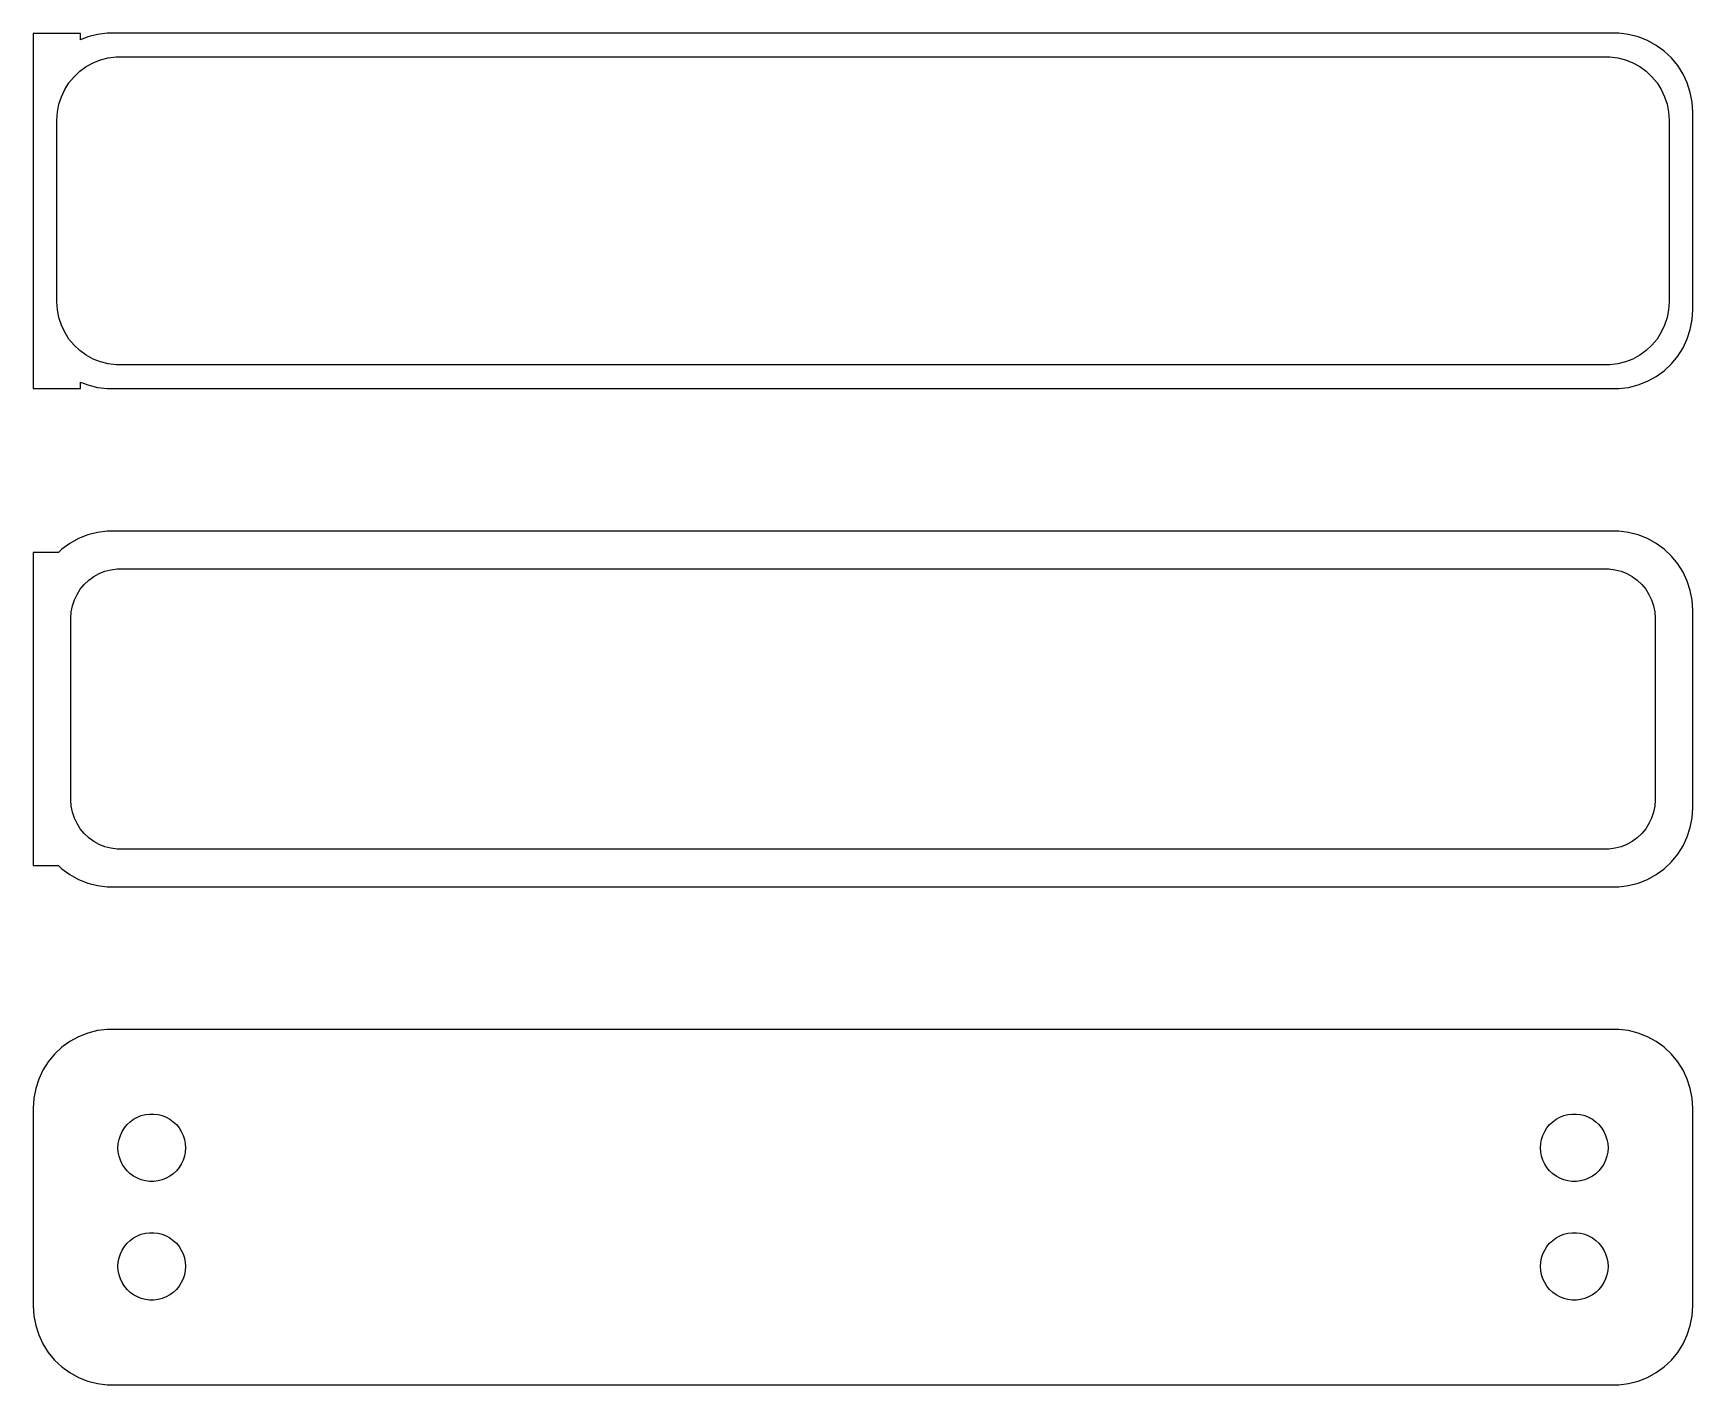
# Model space of a CAD drawing. Header units: metres. Extents: x -52 to 52, y 83 to 169.
import ezdxf

# ---------------------------------------------------------------- set-up
doc = ezdxf.new("R2010")
doc.units = ezdxf.units.M

msp = doc.modelspace()

# ---------------------------------------------------------------- linework, layer by layer
for p, q in [((-49.5, 168.729), (-52.5, 168.729)), ((-52.5, 168.729), (-52.5, 146.271)), ((-49.5, 168.325), (-49.5, 168.729)), ((-49.0451, 168.505), (-49.5, 168.325)), ((-48.4369, 168.661), (-49.0451, 168.505)), ((-47.8139, 168.74), (-48.4369, 168.661)), ((47.8139, 168.74), (-47.8139, 168.74)), ((48.4369, 168.661), (47.8139, 168.74)), ((49.0451, 168.505), (48.4369, 168.661)), ((49.6289, 168.274), (49.0451, 168.505)), ((50.1791, 167.972), (49.6289, 168.274)), ((-48.7031, 166.869), (-48.2361, 167.054)), ((-48.2361, 167.054), (-47.7495, 167.179)), ((-47.7495, 167.179), (-47.2512, 167.242)), ((-47.2512, 167.242), (47.2512, 167.242)), ((47.2512, 167.242), (47.7495, 167.179)), ((47.7495, 167.179), (48.2361, 167.054)), ((48.2361, 167.054), (48.7031, 166.869)), ((50.6871, 167.603), (50.1791, 167.972)), ((51.1448, 167.173), (50.6871, 167.603)), ((51.5451, 166.689), (51.1448, 167.173)), ((-50.2361, 165.601), (-49.9159, 165.988)), ((-49.9159, 165.988), (-49.5497, 166.332)), ((-49.5497, 166.332), (-49.1433, 166.627)), ((-49.1433, 166.627), (-48.7031, 166.869)), ((48.7031, 166.869), (49.1433, 166.627)), ((49.1433, 166.627), (49.5497, 166.332)), ((49.5497, 166.332), (49.9159, 165.988)), ((49.9159, 165.988), (50.2361, 165.601)), ((51.8815, 166.159), (51.5451, 166.689)), ((52.1489, 165.591), (51.8815, 166.159)), ((-50.7191, 164.722), (-50.5052, 165.177)), ((-50.5052, 165.177), (-50.2361, 165.601)), ((50.2361, 165.601), (50.5052, 165.177)), ((50.5052, 165.177), (50.7191, 164.722)), ((52.3429, 164.993), (52.1489, 165.591)), ((52.4606, 164.377), (52.3429, 164.993)), ((-50.9685, 163.751), (-50.8743, 164.245)), ((-50.8743, 164.245), (-50.7191, 164.722)), ((50.7191, 164.722), (50.8743, 164.245)), ((50.8743, 164.245), (50.9685, 163.751)), ((52.5, 163.75), (52.4606, 164.377)), ((-51, 163.25), (-50.9685, 163.751)), ((-51, 151.75), (-51, 163.25)), ((50.9685, 163.751), (51, 163.25)), ((51, 163.25), (51, 151.75)), ((52.5, 151.25), (52.5, 163.75)), ((-50.9685, 151.249), (-51, 151.75)), ((-50.8743, 150.755), (-50.9685, 151.249)), ((50.9685, 151.249), (50.8743, 150.755)), ((51, 151.75), (50.9685, 151.249)), ((52.4606, 150.623), (52.5, 151.25)), ((-50.7191, 150.278), (-50.8743, 150.755)), ((-50.5052, 149.823), (-50.7191, 150.278)), ((50.7191, 150.278), (50.5052, 149.823)), ((50.8743, 150.755), (50.7191, 150.278)), ((52.3429, 150.007), (52.4606, 150.623)), ((-50.2361, 149.399), (-50.5052, 149.823)), ((-49.9159, 149.012), (-50.2361, 149.399)), ((50.2361, 149.399), (49.9159, 149.012)), ((50.5052, 149.823), (50.2361, 149.399)), ((51.8815, 148.841), (52.1489, 149.409)), ((52.1489, 149.409), (52.3429, 150.007)), ((-49.5497, 148.668), (-49.9159, 149.012)), ((-49.1433, 148.373), (-49.5497, 148.668)), ((-48.7031, 148.131), (-49.1433, 148.373)), ((-48.2361, 147.946), (-48.7031, 148.131)), ((48.7031, 148.131), (48.2361, 147.946)), ((49.1433, 148.373), (48.7031, 148.131)), ((49.5497, 148.668), (49.1433, 148.373)), ((49.9159, 149.012), (49.5497, 148.668)), ((51.1448, 147.827), (51.5451, 148.311)), ((51.5451, 148.311), (51.8815, 148.841)), ((-47.7495, 147.821), (-48.2361, 147.946)), ((-47.2512, 147.758), (-47.7495, 147.821)), ((47.2512, 147.758), (-47.2512, 147.758)), ((47.7495, 147.821), (47.2512, 147.758)), ((48.2361, 147.946), (47.7495, 147.821)), ((49.6289, 146.726), (50.1791, 147.028)), ((50.1791, 147.028), (50.6871, 147.397)), ((50.6871, 147.397), (51.1448, 147.827)), ((-52.5, 146.271), (-49.5, 146.271)), ((-49.5, 146.271), (-49.5, 146.675)), ((-49.5, 146.675), (-49.0451, 146.495)), ((-49.0451, 146.495), (-48.4369, 146.339)), ((-48.4369, 146.339), (-47.8139, 146.26)), ((-47.8139, 146.26), (47.8139, 146.26)), ((47.8139, 146.26), (48.4369, 146.339)), ((48.4369, 146.339), (49.0451, 146.495)), ((49.0451, 146.495), (49.6289, 146.726)), ((-49.6289, 136.774), (-50.1791, 136.472)), ((-49.0451, 137.005), (-49.6289, 136.774)), ((-48.4369, 137.161), (-49.0451, 137.005)), ((-47.8139, 137.24), (-48.4369, 137.161)), ((47.8139, 137.24), (-47.8139, 137.24)), ((48.4369, 137.161), (47.8139, 137.24)), ((49.0451, 137.005), (48.4369, 137.161)), ((49.6289, 136.774), (49.0451, 137.005)), ((50.1791, 136.472), (49.6289, 136.774)), ((-50.9, 135.903), (-52.5, 135.903)), ((-52.5, 135.903), (-52.5, 116.097)), ((-50.6871, 136.103), (-50.9, 135.903)), ((-50.1791, 136.472), (-50.6871, 136.103)), ((50.6871, 136.103), (50.1791, 136.472)), ((51.1448, 135.673), (50.6871, 136.103)), ((51.5451, 135.189), (51.1448, 135.673)), ((-48.668, 134.378), (-48.3254, 134.567)), ((-48.3254, 134.567), (-47.9619, 134.711)), ((-47.9619, 134.711), (-47.5833, 134.808)), ((-47.5833, 134.808), (-47.1954, 134.857)), ((-47.1954, 134.857), (47.1954, 134.857)), ((47.1954, 134.857), (47.5833, 134.808)), ((47.5833, 134.808), (47.9619, 134.711)), ((47.9619, 134.711), (48.3254, 134.567)), ((48.3254, 134.567), (48.668, 134.378)), ((51.8815, 134.659), (51.5451, 135.189)), ((52.1489, 134.091), (51.8815, 134.659)), ((-49.7279, 133.25), (-49.5184, 133.58)), ((-49.5184, 133.58), (-49.2692, 133.881)), ((-49.2692, 133.881), (-48.9842, 134.149)), ((-48.9842, 134.149), (-48.668, 134.378)), ((48.668, 134.378), (48.9842, 134.149)), ((48.9842, 134.149), (49.2692, 133.881)), ((49.2692, 133.881), (49.5184, 133.58)), ((49.5184, 133.58), (49.7279, 133.25)), ((52.3429, 133.493), (52.1489, 134.091)), ((52.4606, 132.877), (52.3429, 133.493)), ((-50.0884, 132.14), (-50.0151, 132.524)), ((-50.0151, 132.524), (-49.8943, 132.896)), ((-49.8943, 132.896), (-49.7279, 133.25)), ((49.7279, 133.25), (49.8943, 132.896)), ((49.8943, 132.896), (50.0151, 132.524)), ((50.0151, 132.524), (50.0884, 132.14)), ((52.5, 132.25), (52.4606, 132.877)), ((-50.1129, 131.75), (-50.0884, 132.14)), ((-50.1129, 120.25), (-50.1129, 131.75)), ((50.0884, 132.14), (50.1129, 131.75)), ((50.1129, 131.75), (50.1129, 120.25)), ((52.5, 119.75), (52.5, 132.25)), ((-50.0884, 119.86), (-50.1129, 120.25)), ((-50.0151, 119.476), (-50.0884, 119.86)), ((50.0884, 119.86), (50.0151, 119.476)), ((50.1129, 120.25), (50.0884, 119.86)), ((52.4606, 119.123), (52.5, 119.75)), ((-49.8943, 119.104), (-50.0151, 119.476)), ((-49.7279, 118.75), (-49.8943, 119.104)), ((-49.5184, 118.42), (-49.7279, 118.75)), ((49.7279, 118.75), (49.5184, 118.42)), ((49.8943, 119.104), (49.7279, 118.75)), ((50.0151, 119.476), (49.8943, 119.104)), ((52.3429, 118.507), (52.4606, 119.123)), ((-49.2692, 118.119), (-49.5184, 118.42)), ((-48.9842, 117.851), (-49.2692, 118.119)), ((-48.668, 117.622), (-48.9842, 117.851)), ((-48.3254, 117.433), (-48.668, 117.622)), ((48.668, 117.622), (48.3254, 117.433)), ((48.9842, 117.851), (48.668, 117.622)), ((49.2692, 118.119), (48.9842, 117.851)), ((49.5184, 118.42), (49.2692, 118.119)), ((51.8815, 117.341), (52.1489, 117.909)), ((52.1489, 117.909), (52.3429, 118.507)), ((-47.9619, 117.289), (-48.3254, 117.433)), ((-47.5833, 117.192), (-47.9619, 117.289)), ((-47.1954, 117.143), (-47.5833, 117.192)), ((47.1954, 117.143), (-47.1954, 117.143)), ((47.5833, 117.192), (47.1954, 117.143)), ((47.9619, 117.289), (47.5833, 117.192)), ((48.3254, 117.433), (47.9619, 117.289)), ((51.1448, 116.327), (51.5451, 116.811)), ((51.5451, 116.811), (51.8815, 117.341)), ((-52.5, 116.097), (-50.9, 116.097)), ((-50.9, 116.097), (-50.6871, 115.897)), ((-50.6871, 115.897), (-50.1791, 115.528)), ((-50.1791, 115.528), (-49.6289, 115.226)), ((49.6289, 115.226), (50.1791, 115.528)), ((50.1791, 115.528), (50.6871, 115.897)), ((50.6871, 115.897), (51.1448, 116.327)), ((-49.6289, 115.226), (-49.0451, 114.995)), ((-49.0451, 114.995), (-48.4369, 114.839)), ((-48.4369, 114.839), (-47.8139, 114.76)), ((-47.8139, 114.76), (47.8139, 114.76)), ((47.8139, 114.76), (48.4369, 114.839)), ((48.4369, 114.839), (49.0451, 114.995)), ((49.0451, 114.995), (49.6289, 115.226)), ((-49.6289, 105.274), (-50.1791, 104.972)), ((-49.0451, 105.505), (-49.6289, 105.274)), ((-48.4369, 105.661), (-49.0451, 105.505)), ((-47.8139, 105.74), (-48.4369, 105.661)), ((47.8139, 105.74), (-47.8139, 105.74)), ((48.4369, 105.661), (47.8139, 105.74)), ((49.0451, 105.505), (48.4369, 105.661)), ((49.6289, 105.274), (49.0451, 105.505)), ((50.1791, 104.972), (49.6289, 105.274)), ((-51.1448, 104.173), (-51.5451, 103.689)), ((-50.6871, 104.603), (-51.1448, 104.173)), ((-50.1791, 104.972), (-50.6871, 104.603)), ((50.6871, 104.603), (50.1791, 104.972)), ((51.1448, 104.173), (50.6871, 104.603)), ((51.5451, 103.689), (51.1448, 104.173)), ((-51.8815, 103.159), (-52.1489, 102.591)), ((-51.5451, 103.689), (-51.8815, 103.159)), ((51.8815, 103.159), (51.5451, 103.689)), ((52.1489, 102.591), (51.8815, 103.159)), ((-52.3429, 101.993), (-52.4606, 101.377)), ((-52.1489, 102.591), (-52.3429, 101.993)), ((52.3429, 101.993), (52.1489, 102.591)), ((52.4606, 101.377), (52.3429, 101.993)), ((-52.4606, 101.377), (-52.5, 100.75)), ((52.5, 100.75), (52.4606, 101.377)), ((-52.5, 100.75), (-52.5, 88.25)), ((-46.5565, 99.7117), (-46.3611, 99.8953)), ((-46.3611, 99.8953), (-46.1441, 100.053)), ((-46.1441, 100.053), (-45.9092, 100.182)), ((-45.9092, 100.182), (-45.6598, 100.281)), ((-45.6598, 100.281), (-45.4001, 100.347)), ((-45.4001, 100.347), (-45.1341, 100.381)), ((-45.1341, 100.381), (-44.8659, 100.381)), ((-44.8659, 100.381), (-44.5999, 100.347)), ((-44.5999, 100.347), (-44.3401, 100.281)), ((-44.3401, 100.281), (-44.0908, 100.182)), ((-44.0908, 100.182), (-43.8559, 100.053)), ((-43.8559, 100.053), (-43.6389, 99.8953)), ((-43.6389, 99.8953), (-43.4434, 99.7117)), ((43.4434, 99.7117), (43.6389, 99.8953)), ((43.6389, 99.8953), (43.8559, 100.053)), ((43.8559, 100.053), (44.0908, 100.182)), ((44.0908, 100.182), (44.3401, 100.281)), ((44.3401, 100.281), (44.5999, 100.347)), ((44.5999, 100.347), (44.8659, 100.381)), ((44.8659, 100.381), (45.1341, 100.381)), ((45.1341, 100.381), (45.4001, 100.347)), ((45.4001, 100.347), (45.6598, 100.281)), ((45.6598, 100.281), (45.9092, 100.182)), ((45.9092, 100.182), (46.1441, 100.053)), ((46.1441, 100.053), (46.3611, 99.8953)), ((46.3611, 99.8953), (46.5565, 99.7117)), ((52.5, 88.25), (52.5, 100.75)), ((-47.1185, 98.5176), (-47.0682, 98.781)), ((-47.0682, 98.781), (-46.9853, 99.036)), ((-46.9853, 99.036), (-46.8712, 99.2787)), ((-46.8712, 99.2787), (-46.7275, 99.5051)), ((-46.7275, 99.5051), (-46.5565, 99.7117)), ((-43.4434, 99.7117), (-43.2725, 99.5051)), ((-43.2725, 99.5051), (-43.1288, 99.2787)), ((-43.1288, 99.2787), (-43.0146, 99.036)), ((-43.0146, 99.036), (-42.9318, 98.781)), ((-42.9318, 98.781), (-42.8815, 98.5176)), ((42.8815, 98.5176), (42.9318, 98.781)), ((42.9318, 98.781), (43.0146, 99.036)), ((43.0146, 99.036), (43.1288, 99.2787)), ((43.1288, 99.2787), (43.2725, 99.5051)), ((43.2725, 99.5051), (43.4434, 99.7117)), ((46.5565, 99.7117), (46.7275, 99.5051)), ((46.7275, 99.5051), (46.8712, 99.2787)), ((46.8712, 99.2787), (46.9853, 99.036)), ((46.9853, 99.036), (47.0682, 98.781)), ((47.0682, 98.781), (47.1185, 98.5176)), ((-47.1353, 98.25), (-47.1185, 98.5176)), ((-47.1185, 97.9824), (-47.1353, 98.25)), ((-47.0682, 97.719), (-47.1185, 97.9824)), ((-46.9853, 97.4639), (-47.0682, 97.719)), ((-42.9318, 97.719), (-43.0146, 97.4639)), ((-42.8815, 97.9824), (-42.9318, 97.719)), ((-42.8815, 98.5176), (-42.8647, 98.25)), ((-42.8647, 98.25), (-42.8815, 97.9824)), ((42.8647, 98.25), (42.8815, 98.5176)), ((42.8815, 97.9824), (42.8647, 98.25)), ((42.9318, 97.719), (42.8815, 97.9824)), ((43.0146, 97.4639), (42.9318, 97.719)), ((47.0682, 97.719), (46.9853, 97.4639)), ((47.1185, 97.9824), (47.0682, 97.719)), ((47.1185, 98.5176), (47.1353, 98.25)), ((47.1353, 98.25), (47.1185, 97.9824)), ((-46.8712, 97.2213), (-46.9853, 97.4639)), ((-46.7275, 96.9949), (-46.8712, 97.2213)), ((-46.5565, 96.7883), (-46.7275, 96.9949)), ((-46.3611, 96.6047), (-46.5565, 96.7883)), ((-46.1441, 96.4471), (-46.3611, 96.6047)), ((-43.6389, 96.6047), (-43.8559, 96.4471)), ((-43.4434, 96.7883), (-43.6389, 96.6047)), ((-43.2725, 96.9949), (-43.4434, 96.7883)), ((-43.1288, 97.2213), (-43.2725, 96.9949)), ((-43.0146, 97.4639), (-43.1288, 97.2213)), ((43.1288, 97.2213), (43.0146, 97.4639)), ((43.2725, 96.9949), (43.1288, 97.2213)), ((43.4434, 96.7883), (43.2725, 96.9949)), ((43.6389, 96.6047), (43.4434, 96.7883)), ((43.8559, 96.4471), (43.6389, 96.6047)), ((46.3611, 96.6047), (46.1441, 96.4471)), ((46.5565, 96.7883), (46.3611, 96.6047)), ((46.7275, 96.9949), (46.5565, 96.7883)), ((46.8712, 97.2213), (46.7275, 96.9949)), ((46.9853, 97.4639), (46.8712, 97.2213)), ((-45.9092, 96.3179), (-46.1441, 96.4471)), ((-45.6598, 96.2192), (-45.9092, 96.3179)), ((-45.4001, 96.1525), (-45.6598, 96.2192)), ((-45.1341, 96.1189), (-45.4001, 96.1525)), ((-44.8659, 96.1189), (-45.1341, 96.1189)), ((-44.5999, 96.1525), (-44.8659, 96.1189)), ((-44.3401, 96.2192), (-44.5999, 96.1525)), ((-44.0908, 96.3179), (-44.3401, 96.2192)), ((-43.8559, 96.4471), (-44.0908, 96.3179)), ((44.0908, 96.3179), (43.8559, 96.4471)), ((44.3401, 96.2192), (44.0908, 96.3179)), ((44.5999, 96.1525), (44.3401, 96.2192)), ((44.8659, 96.1189), (44.5999, 96.1525)), ((45.1341, 96.1189), (44.8659, 96.1189)), ((45.4001, 96.1525), (45.1341, 96.1189)), ((45.6598, 96.2192), (45.4001, 96.1525)), ((45.9092, 96.3179), (45.6598, 96.2192)), ((46.1441, 96.4471), (45.9092, 96.3179)), ((-46.3611, 92.3953), (-46.1441, 92.5529)), ((-46.1441, 92.5529), (-45.9092, 92.6821)), ((-45.9092, 92.6821), (-45.6598, 92.7808)), ((-45.6598, 92.7808), (-45.4001, 92.8475)), ((-45.4001, 92.8475), (-45.1341, 92.8811)), ((-45.1341, 92.8811), (-44.8659, 92.8811)), ((-44.8659, 92.8811), (-44.5999, 92.8475)), ((-44.5999, 92.8475), (-44.3401, 92.7808)), ((-44.3401, 92.7808), (-44.0908, 92.6821)), ((-44.0908, 92.6821), (-43.8559, 92.5529)), ((-43.8559, 92.5529), (-43.6389, 92.3953)), ((43.6389, 92.3953), (43.8559, 92.5529)), ((43.8559, 92.5529), (44.0908, 92.6821)), ((44.0908, 92.6821), (44.3401, 92.7808)), ((44.3401, 92.7808), (44.5999, 92.8475)), ((44.5999, 92.8475), (44.8659, 92.8811)), ((44.8659, 92.8811), (45.1341, 92.8811)), ((45.1341, 92.8811), (45.4001, 92.8475)), ((45.4001, 92.8475), (45.6598, 92.7808)), ((45.6598, 92.7808), (45.9092, 92.6821)), ((45.9092, 92.6821), (46.1441, 92.5529)), ((46.1441, 92.5529), (46.3611, 92.3953)), ((-47.0682, 91.281), (-46.9853, 91.5361)), ((-46.9853, 91.5361), (-46.8712, 91.7787)), ((-46.8712, 91.7787), (-46.7275, 92.0051)), ((-46.7275, 92.0051), (-46.5565, 92.2117)), ((-46.5565, 92.2117), (-46.3611, 92.3953)), ((-43.6389, 92.3953), (-43.4434, 92.2117)), ((-43.4434, 92.2117), (-43.2725, 92.0051)), ((-43.2725, 92.0051), (-43.1288, 91.7787)), ((-43.1288, 91.7787), (-43.0146, 91.5361)), ((-43.0146, 91.5361), (-42.9318, 91.281)), ((42.9318, 91.281), (43.0146, 91.5361)), ((43.0146, 91.5361), (43.1288, 91.7787)), ((43.1288, 91.7787), (43.2725, 92.0051)), ((43.2725, 92.0051), (43.4434, 92.2117)), ((43.4434, 92.2117), (43.6389, 92.3953)), ((46.3611, 92.3953), (46.5565, 92.2117)), ((46.5565, 92.2117), (46.7275, 92.0051)), ((46.7275, 92.0051), (46.8712, 91.7787)), ((46.8712, 91.7787), (46.9853, 91.5361)), ((46.9853, 91.5361), (47.0682, 91.281)), ((-47.1353, 90.75), (-47.1185, 91.0176)), ((-47.1185, 90.4824), (-47.1353, 90.75)), ((-47.1185, 91.0176), (-47.0682, 91.281)), ((-47.0682, 90.219), (-47.1185, 90.4824)), ((-42.9318, 91.281), (-42.8815, 91.0176)), ((-42.8815, 90.4824), (-42.9318, 90.219)), ((-42.8815, 91.0176), (-42.8647, 90.75)), ((-42.8647, 90.75), (-42.8815, 90.4824)), ((42.8647, 90.75), (42.8815, 91.0176)), ((42.8815, 90.4824), (42.8647, 90.75)), ((42.8815, 91.0176), (42.9318, 91.281)), ((42.9318, 90.219), (42.8815, 90.4824)), ((47.0682, 91.281), (47.1185, 91.0176)), ((47.1185, 90.4824), (47.0682, 90.219)), ((47.1185, 91.0176), (47.1353, 90.75)), ((47.1353, 90.75), (47.1185, 90.4824)), ((-46.9853, 89.964), (-47.0682, 90.219)), ((-46.8712, 89.7213), (-46.9853, 89.964)), ((-46.7275, 89.4949), (-46.8712, 89.7213)), ((-46.5565, 89.2883), (-46.7275, 89.4949)), ((-46.3611, 89.1047), (-46.5565, 89.2883)), ((-43.4434, 89.2883), (-43.6389, 89.1047)), ((-43.2725, 89.4949), (-43.4434, 89.2883)), ((-43.1288, 89.7213), (-43.2725, 89.4949)), ((-43.0146, 89.964), (-43.1288, 89.7213)), ((-42.9318, 90.219), (-43.0146, 89.964)), ((43.0146, 89.964), (42.9318, 90.219)), ((43.1288, 89.7213), (43.0146, 89.964)), ((43.2725, 89.4949), (43.1288, 89.7213)), ((43.4434, 89.2883), (43.2725, 89.4949)), ((43.6389, 89.1047), (43.4434, 89.2883)), ((46.5565, 89.2883), (46.3611, 89.1047)), ((46.7275, 89.4949), (46.5565, 89.2883)), ((46.8712, 89.7213), (46.7275, 89.4949)), ((46.9853, 89.964), (46.8712, 89.7213)), ((47.0682, 90.219), (46.9853, 89.964)), ((-52.5, 88.25), (-52.4606, 87.6233)), ((-46.1441, 88.9471), (-46.3611, 89.1047)), ((-45.9092, 88.8179), (-46.1441, 88.9471)), ((-45.6598, 88.7192), (-45.9092, 88.8179)), ((-45.4001, 88.6525), (-45.6598, 88.7192)), ((-45.1341, 88.6189), (-45.4001, 88.6525)), ((-44.8659, 88.6189), (-45.1341, 88.6189)), ((-44.5999, 88.6525), (-44.8659, 88.6189)), ((-44.3401, 88.7192), (-44.5999, 88.6525)), ((-44.0908, 88.8179), (-44.3401, 88.7192)), ((-43.8559, 88.9471), (-44.0908, 88.8179)), ((-43.6389, 89.1047), (-43.8559, 88.9471)), ((43.8559, 88.9471), (43.6389, 89.1047)), ((44.0908, 88.8179), (43.8559, 88.9471)), ((44.3401, 88.7192), (44.0908, 88.8179)), ((44.5999, 88.6525), (44.3401, 88.7192)), ((44.8659, 88.6189), (44.5999, 88.6525)), ((45.1341, 88.6189), (44.8659, 88.6189)), ((45.4001, 88.6525), (45.1341, 88.6189)), ((45.6598, 88.7192), (45.4001, 88.6525)), ((45.9092, 88.8179), (45.6598, 88.7192)), ((46.1441, 88.9471), (45.9092, 88.8179)), ((46.3611, 89.1047), (46.1441, 88.9471)), ((52.4606, 87.6233), (52.5, 88.25)), ((-52.4606, 87.6233), (-52.3429, 87.0066)), ((52.3429, 87.0066), (52.4606, 87.6233)), ((-52.3429, 87.0066), (-52.1489, 86.4094)), ((-52.1489, 86.4094), (-51.8815, 85.8412)), ((51.8815, 85.8412), (52.1489, 86.4094)), ((52.1489, 86.4094), (52.3429, 87.0066)), ((-51.8815, 85.8412), (-51.5451, 85.3111)), ((-51.5451, 85.3111), (-51.1448, 84.8273)), ((51.1448, 84.8273), (51.5451, 85.3111)), ((51.5451, 85.3111), (51.8815, 85.8412)), ((-51.1448, 84.8273), (-50.6871, 84.3974)), ((-50.6871, 84.3974), (-50.1791, 84.0284)), ((-50.1791, 84.0284), (-49.6289, 83.7259)), ((49.6289, 83.7259), (50.1791, 84.0284)), ((50.1791, 84.0284), (50.6871, 84.3974)), ((50.6871, 84.3974), (51.1448, 84.8273)), ((-49.6289, 83.7259), (-49.0451, 83.4947)), ((-49.0451, 83.4947), (-48.4369, 83.3386)), ((-48.4369, 83.3386), (-47.8139, 83.2599)), ((-47.8139, 83.2599), (47.8139, 83.2599)), ((47.8139, 83.2599), (48.4369, 83.3386)), ((48.4369, 83.3386), (49.0451, 83.4947)), ((49.0451, 83.4947), (49.6289, 83.7259))]:
    msp.add_line(p, q)

doc.saveas('drawing.dxf')
